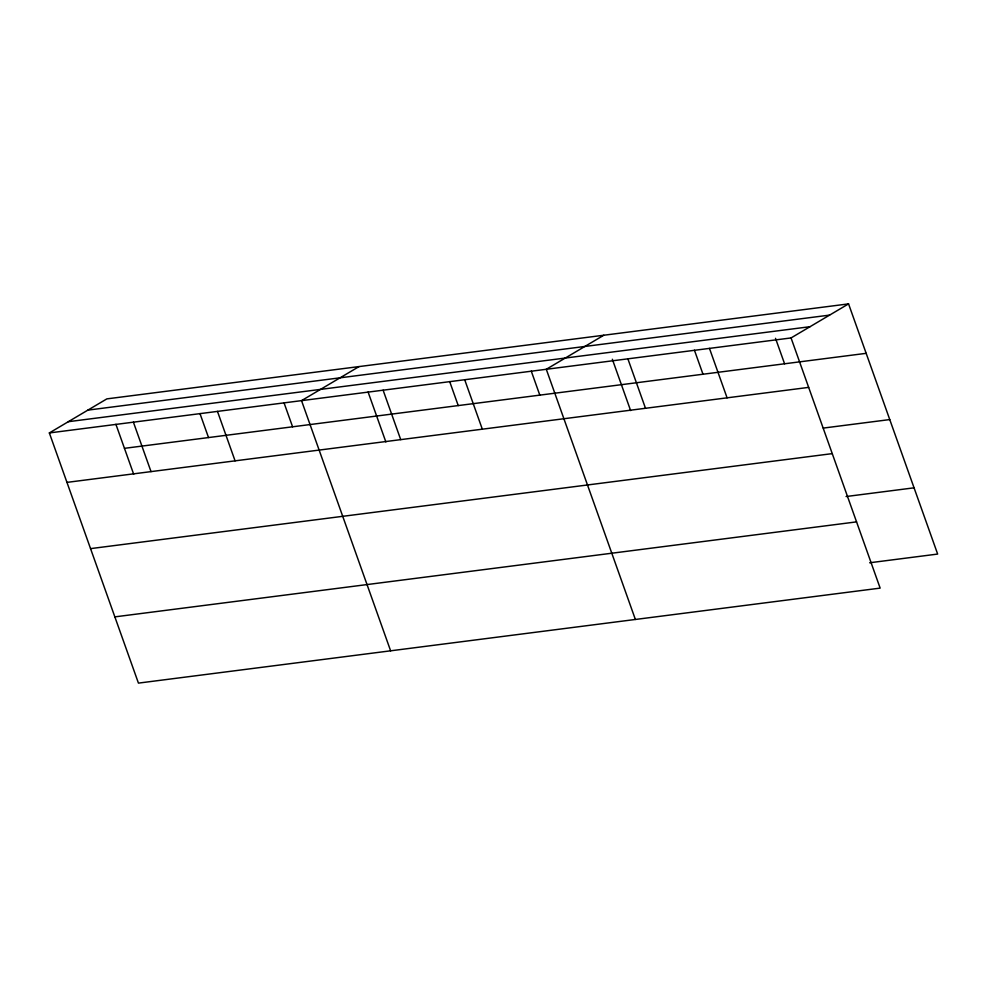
<?xml version="1.0" encoding="UTF-8"?>
<svg xmlns="http://www.w3.org/2000/svg" width="987" height="987" viewBox="0 0 987 987"><rect width="100%" height="100%" fill="white"/><g stroke="black" fill="none" stroke-linecap="round" stroke-linejoin="round"><path stroke-width="1.48" d="M49.35 432.935L791.056 337.936L880.145 588.116L138.439 683.115L49.35 432.935L106.855 398.884L848.561 303.885L937.65 554.065L869.658 562.775M359.034 366.584L301.529 400.636L390.618 650.815M603.797 335.235L546.292 369.286L635.381 619.466M791.056 337.936L848.561 303.885M87.88 410.123L829.586 315.112M68.325 421.696L810.031 326.697M124.461 448.332L866.167 353.334M66.956 482.384L808.674 387.385M823.281 428.087L889.756 419.574M90.545 548.624L832.263 453.625M846.069 496.535L914.061 487.825M114.85 616.875L856.556 521.876M775.523 338.344L784.579 363.784M709.468 348.386L727.086 397.835M694.441 350.212L702.991 374.233M627.88 358.836L645.498 408.285M612.347 359.243L630.631 410.604M531.265 371.112L539.815 395.133M464.704 379.736L482.322 429.185M449.677 381.562L458.227 405.583M383.116 390.186L400.722 439.634M368.089 392.012L385.868 441.954M284.022 402.782L292.584 426.791M217.473 411.394L235.079 460.843M199.966 413.541L208.516 437.562M133.405 422.165L151.023 471.613M115.911 424.311L133.689 474.253"/></g></svg>
